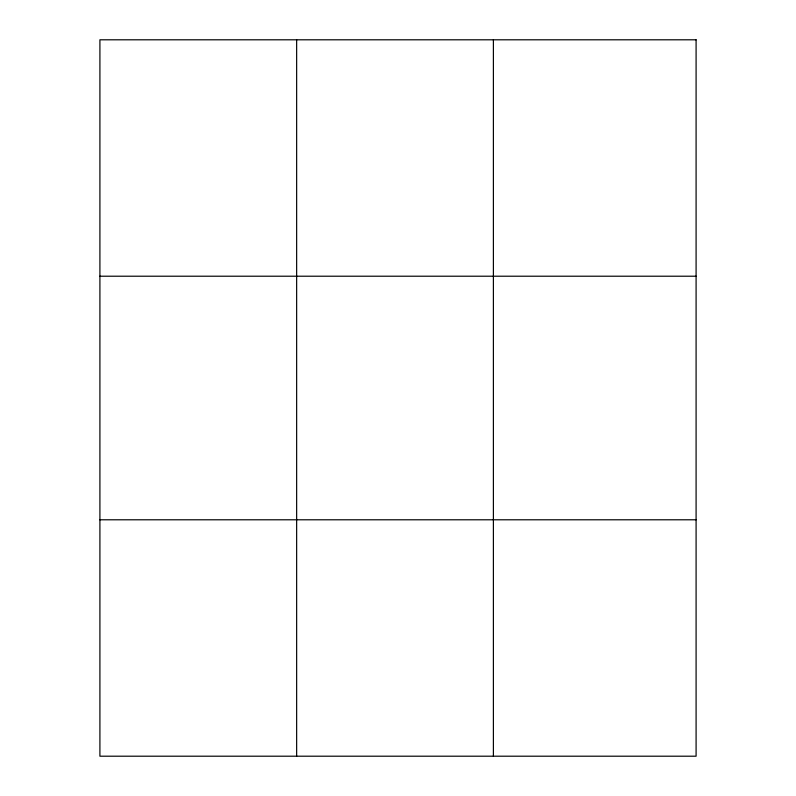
<?xml version="1.0" encoding="UTF-8"?>
<svg xmlns="http://www.w3.org/2000/svg" width="796" height="796" viewBox="0 0 796 796"><rect width="100%" height="100%" fill="white"/><g stroke="black" fill="none" stroke-linecap="round" stroke-linejoin="round"><path stroke-width="1.19" d="M296.649 756.2L296.649 39.8M493.391 756.2L493.391 39.8M99.908 276.212L696.092 276.212M99.908 519.788L696.092 519.788M696.092 39.8L696.092 756.2L99.908 756.2L99.908 39.8L696.092 39.8"/></g></svg>
